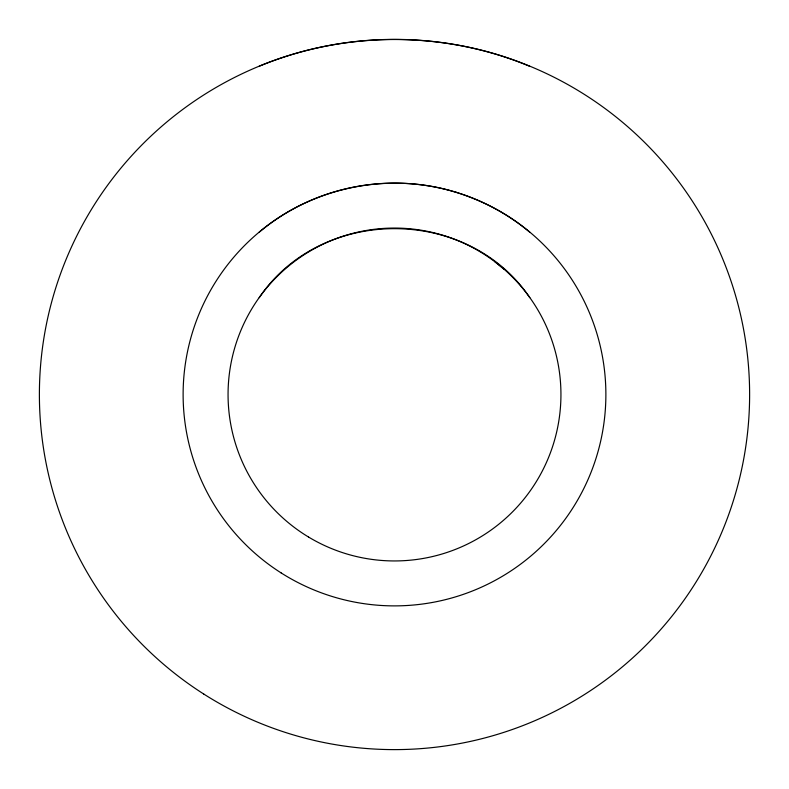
<?xml version="1.0" encoding="UTF-8"?>
<svg xmlns="http://www.w3.org/2000/svg" width="789" height="789" viewBox="0 0 789 789"><rect width="100%" height="100%" fill="white"/><g stroke="black" fill="none" stroke-linecap="round" stroke-linejoin="round"><path stroke-width="1.18" d="M259.216 297.68C321.291 205.663 467.65 205.682 529.784 297.631M259.216 232.183C312.572 186.904 389.125 171.519 455.914 192.25M259.216 66.217C344.754 30.702 444.325 30.475 529.784 66.345M455.717 192.181C482.7 200.495 508.175 213.977 529.784 232.213M494.881 261.731L503.944 269.148M203.749 694.034A355.119 355.119 0 0 0 749.284 409.925A355.119 355.119 0 0 0 230.467 79.541A355.119 355.119 0 0 0 203.749 694.034M281.131 572.913A211.383 211.383 0 0 0 605.686 403.475A211.383 211.383 0 0 0 296.674 207.122A211.383 211.383 0 0 0 281.131 572.913M308.548 537.033A166.44 166.44 0 0 0 560.91 397.666A166.44 166.44 0 0 0 314.042 248.801A166.44 166.44 0 0 0 308.548 537.033"/></g></svg>
